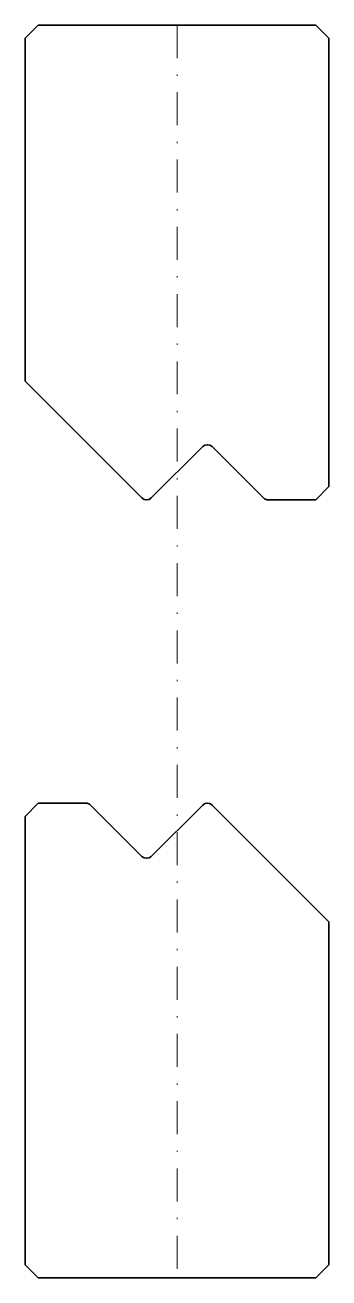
# Model space of a CAD drawing. Header units: millimetres. Extents: x -11.5 to 11.5, y 0 to 95.
import ezdxf

# ---------------------------------------------------------------- set-up
doc = ezdxf.new("R2010")
doc.units = ezdxf.units.MM
doc.header["$LTSCALE"] = 5
doc.linetypes.add('AUSGEZOGEN', pattern=[0])
doc.linetypes.add('DASHDOT', pattern=[1, 0.5, -0.25, 0, -0.25])
doc.layers.add('2', color=7, linetype='Continuous')

msp = doc.modelspace()

# ---------------------------------------------------------------- linework, layer by layer
at = {"layer": '2', "color": 7, "linetype": 'AUSGEZOGEN', "lineweight": 35}
for p, q in [((-11.5, 94), (-10.5, 95)), ((-10.5, 95), (10.5, 95)), ((10.5, 95), (11.5, 94)), ((-11.5, 67.995), (-11.5, 94)), ((11.5, 94), (11.5, 60)), ((-2.652, 59.146), (-11.5, 67.995)), ((1.945, 63.036), (-1.945, 59.146)), ((6.541, 59.146), (2.652, 63.036)), ((11.5, 60), (10.5, 59)), ((10.5, 59), (6.894, 59)), ((-11.5, 35), (-10.5, 36)), ((-10.5, 36), (-6.894, 36)), ((-6.541, 35.854), (-2.652, 31.964)), ((-1.945, 31.964), (1.945, 35.854)), ((2.652, 35.854), (11.5, 27.005)), ((-11.5, 1), (-11.5, 35)), ((11.5, 27.005), (11.5, 1)), ((-10.5, 0), (-11.5, 1)), ((11.5, 1), (10.5, 0)), ((10.5, 0), (-10.5, 0))]:
    msp.add_line(p, q, dxfattribs=at)
at = {"layer": '2', "color": 7, "linetype": 'DASHDOT', "lineweight": 18}
msp.add_line((0, 95), (0, 0), dxfattribs=at)
at = {"layer": '2', "color": 7, "linetype": 'AUSGEZOGEN', "lineweight": 35}
for centre, start, end in [((2.298, 62.682), 45, 135), ((-2.298, 59.5), 225, 315), ((6.894, 59.5), 225, 270), ((-6.894, 35.5), 45, 90), ((2.298, 35.5), 45, 135), ((-2.298, 32.318), 225, 315)]:
    msp.add_arc(centre, 0.5, start, end, dxfattribs=at)

doc.saveas('drawing.dxf')
